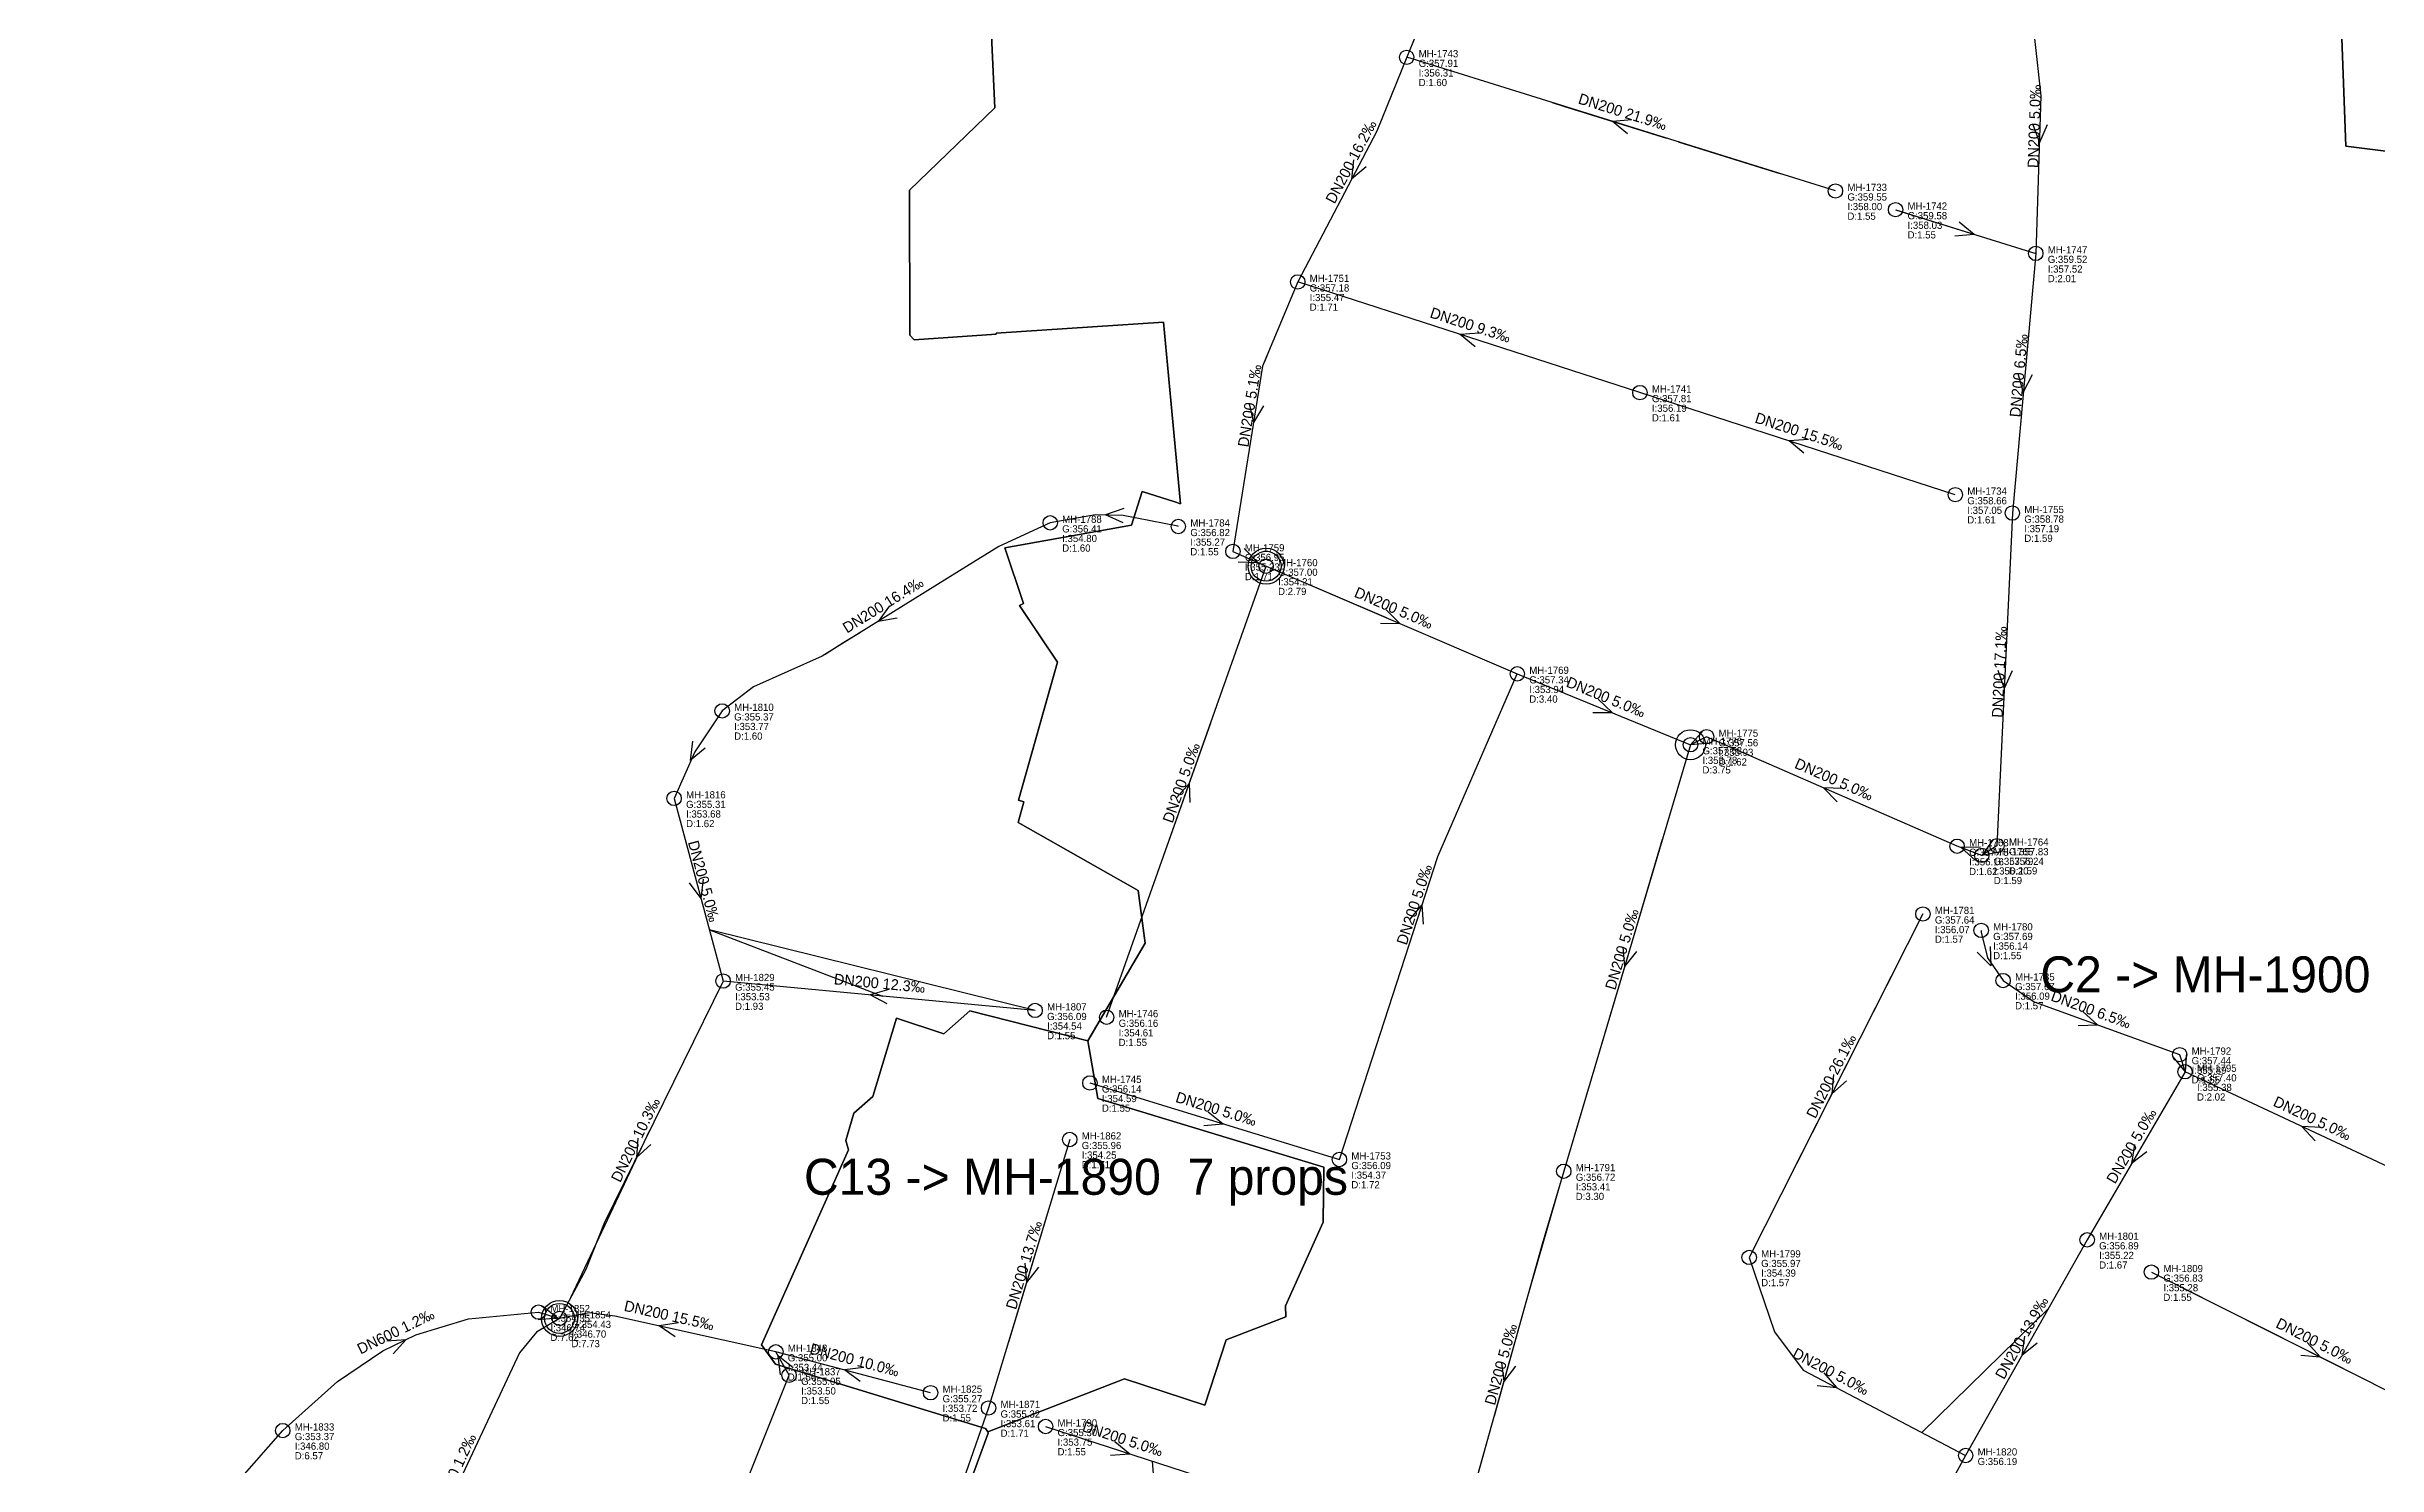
# Model space of a CAD drawing. Header units: metres. Extents: x 449901 to 451990, y 2566737 to 2570846.
# Drawn here: x 450651.8 to 451040.6, y 2567488.9 to 2567725.5 of the extents above; entities that cross this region are included whole.
import ezdxf
from ezdxf.enums import TextEntityAlignment as Align

# ---------------------------------------------------------------- set-up
doc = ezdxf.new("R2010")
doc.units = ezdxf.units.M
for name, color, linetype in [('SEW-CATCHMENT', 4, 'Continuous'), ('SEW-CATCHMENT-LABEL', 4, 'Continuous'), ('SEW-DROP', 6, 'Continuous'), ('SEW-LABEL', 2, 'Continuous'), ('SEW-MH', 7, 'Continuous'), ('SEW-MH-LABEL', 8, 'Continuous'), ('SEW-PIPE-DN200', 3, 'Continuous'), ('SEW-PIPE-DN400', 6, 'Continuous'), ('SEW-PIPE-DN600', 2, 'Continuous'), ('SEW-RIDER', 8, 'Continuous'), ('SEW-SWEPT-CH', 6, 'Continuous')]:
    doc.layers.add(name, color=color, linetype=linetype)

msp = doc.modelspace()

# ---------------------------------------------------------------- linework, layer by layer
at = {"layer": 'SEW-CATCHMENT'}
for points in [[(450808.1, 2567755.2), (450809.98, 2567715.33), (450795.72, 2567701.58), (450795.75, 2567677.41), (450796.48, 2567676.62), (450810.16, 2567677.57), (450810.15, 2567677.72), (450838.11, 2567679.59), (450840.92, 2567649.28), (450839.97, 2567649.58), (450834.55, 2567651.33), (450832.78, 2567645.73), (450811.65, 2567641.94), (450814.74, 2567632.67), (450814.07, 2567632.34), (450815.63, 2567630.01), (450815.63, 2567630.01), (450820.41, 2567622.85), (450813.89, 2567599.84), (450814.8, 2567599.55), (450813.85, 2567596.14), (450833.84, 2567584.78), (450835.06, 2567576.02), (450825.47, 2567559.74), (450805.77, 2567564.71), (450801.44, 2567560.89), (450793.54, 2567563.47), (450789.59, 2567550.41), (450786.44, 2567547.63), (450785.09, 2567543.08), (450785.54, 2567541.56), (450771.04, 2567509.01), (450773.35, 2567505.8), (450808.4, 2567495.07), (450808.77, 2567494.53), (450808.86, 2567494.28), (450797.24, 2567462.59)], [(450797.24, 2567462.59), (450808.86, 2567494.28), (450808.77, 2567494.53), (450831.56, 2567503.32), (450845, 2567498.97), (450848.52, 2567509.85), (450858.5, 2567513.7), (450858.46, 2567515.52), (450864.74, 2567529.46), (450864.84, 2567538.62), (450827.12, 2567550.11), (450825.47, 2567559.74), (450835.06, 2567576.02), (450833.84, 2567584.78), (450813.85, 2567596.14), (450814.8, 2567599.55), (450813.89, 2567599.84), (450819.31, 2567618.97), (450820.41, 2567622.85), (450814.07, 2567632.34), (450814.74, 2567632.67), (450811.65, 2567641.94), (450832.78, 2567645.73), (450834.55, 2567651.33), (450839.97, 2567649.58), (450840.92, 2567649.28), (450839.32, 2567666.49), (450838.55, 2567674.82), (450838.11, 2567679.59), (450810.15, 2567677.72), (450810.16, 2567677.57), (450796.48, 2567676.62), (450795.75, 2567677.41), (450795.72, 2567701.58), (450809.98, 2567715.33), (450808.1, 2567755.2)], [(451133.78, 2567742.28), (451107.56, 2567720.25), (451085.38, 2567702.62), (451035.32, 2567708.9), (451034.31, 2567735.98)], [(451034.31, 2567735.98), (451035.32, 2567708.9), (451085.38, 2567702.62), (451107.56, 2567720.25), (451133.78, 2567742.28)]]:
    msp.add_lwpolyline(points, dxfattribs=at)
msp.add_lwpolyline([(450808.4, 2567495.07), (450773.35, 2567505.8), (450771.04, 2567509.01), (450785.54, 2567541.56), (450785.09, 2567543.08), (450786.44, 2567547.63), (450789.59, 2567550.41), (450793.54, 2567563.47), (450801.44, 2567560.89), (450805.77, 2567564.71), (450825.47, 2567559.74), (450827.12, 2567550.11), (450864.84, 2567538.62), (450864.74, 2567529.46), (450858.46, 2567515.52), (450858.5, 2567513.7), (450848.52, 2567509.85), (450845, 2567498.97), (450831.56, 2567503.32), (450808.77, 2567494.53), (450808.4, 2567495.07)], close=True, dxfattribs=at)
at = {"layer": 'SEW-DROP'}
for centre in [(450855.2, 2567638.87), (450926, 2567609.1), (450737.33, 2567513.42), (450737.33, 2567513.42)]:
    msp.add_circle(centre, 2.5, dxfattribs=at)
at = {"layer": 'SEW-LABEL'}
for p, q in [((450916.21, 2567713.3), (450912.99, 2567713.04)), ((450915.5, 2567711), (450912.99, 2567713.04)), ((450983.1, 2567712.55), (450984.2, 2567709.51)), ((450985.5, 2567712.47), (450984.2, 2567709.51)), ((450869.8, 2567706.62), (450869.47, 2567703.4)), ((450871.92, 2567705.5), (450869.47, 2567703.4)), ((450970.83, 2567696.28), (450973.33, 2567694.24)), ((450970.11, 2567693.99), (450973.33, 2567694.24)), ((450890.82, 2567677.73), (450887.6, 2567677.51)), ((450890.08, 2567675.44), (450887.6, 2567677.51)), ((450980.58, 2567670.99), (450981.51, 2567667.89)), ((450982.98, 2567670.77), (450981.51, 2567667.89)), ((450852.4, 2567665.97), (450853.11, 2567662.82)), ((450854.77, 2567665.59), (450853.11, 2567662.82)), ((450945.67, 2567659.99), (450942.45, 2567659.77)), ((450944.93, 2567657.71), (450942.45, 2567659.77)), ((450831.47, 2567648.5), (450828.42, 2567647.44)), ((450831.36, 2567646.1), (450828.42, 2567647.44)), ((450851.56, 2567641.81), (450853.8, 2567639.49)), ((450850.57, 2567639.62), (450853.8, 2567639.49)), ((450792.41, 2567632.26), (450790.49, 2567629.66)), ((450793.67, 2567630.22), (450790.49, 2567629.66)), ((450874.3, 2567629.38), (450877.53, 2567629.3)), ((450875.25, 2567631.59), (450877.53, 2567629.3)), ((450977.28, 2567621.55), (450978.34, 2567618.49)), ((450979.68, 2567621.44), (450978.34, 2567618.49)), ((450910.62, 2567616.69), (450912.95, 2567614.45)), ((450909.71, 2567614.47), (450912.95, 2567614.45)), ((450759.51, 2567609.67), (450759.13, 2567606.46)), ((450928.16, 2567611.51), (450926, 2567609.1)), ((450929.23, 2567609.36), (450926, 2567609.1)), ((450761.62, 2567608.53), (450759.13, 2567606.46)), ((450840.28, 2567600.24), (450842.41, 2567602.67)), ((450842.54, 2567599.44), (450842.41, 2567602.67)), ((450950.48, 2567599.6), (450948.21, 2567601.9)), ((450951.44, 2567601.8), (450948.21, 2567601.9)), ((450974.36, 2567592.02), (450971.13, 2567591.93)), ((450973.53, 2567589.77), (450971.13, 2567591.93)), ((450976.49, 2567593.27), (450974.59, 2567590.65)), ((450977.77, 2567591.24), (450974.59, 2567590.65)), ((450758.99, 2567586.05), (450760.92, 2567583.47)), ((450761.31, 2567586.68), (450760.92, 2567583.47)), ((450879.19, 2567579.93), (450881.26, 2567582.41)), ((450881.47, 2567579.19), (450881.26, 2567582.41)), ((450914.71, 2567575.32), (450915.01, 2567572.1)), ((450917.01, 2567574.64), (450915.01, 2567572.1)), ((450973.8, 2567574.48), (450976.12, 2567572.23)), ((450976, 2567575.45), (450976.12, 2567572.23)), ((450792.25, 2567568.28), (450789.15, 2567567.37)), ((450792.02, 2567565.89), (450789.15, 2567567.37)), ((450990.69, 2567562.28), (450993.92, 2567562.38)), ((450991.51, 2567564.53), (450993.92, 2567562.38)), ((451006.45, 2567557.05), (451008.5, 2567554.55)), ((451008.74, 2567557.77), (451008.5, 2567554.55)), ((450949.88, 2567554.11), (450949.6, 2567550.89)), ((450952.02, 2567553.03), (450949.6, 2567550.89)), ((450845.54, 2567547.89), (450848.06, 2567545.87)), ((450750.41, 2567543.48), (450750.16, 2567540.26)), ((450844.84, 2567545.6), (450848.06, 2567545.87)), ((451030.2, 2567543.06), (451027.99, 2567545.42)), ((451031.22, 2567545.24), (451027.99, 2567545.42)), ((450752.56, 2567542.42), (450750.16, 2567540.26)), ((451000.05, 2567542.44), (450999.58, 2567539.25)), ((451002.12, 2567541.23), (450999.58, 2567539.25)), ((450814.97, 2567522.65), (450815.25, 2567519.43)), ((450817.26, 2567521.96), (450815.25, 2567519.43)), ((450733.8, 2567513.23), (450737.02, 2567513.52)), ((450734.48, 2567515.53), (450737.02, 2567513.52)), ((450757.16, 2567512.69), (450753.97, 2567512.17)), ((450756.64, 2567510.35), (450753.97, 2567512.17)), ((450708.53, 2567509.66), (450711.75, 2567509.9)), ((450709.58, 2567507.5), (450711.75, 2567509.9)), ((450981.73, 2567510.44), (450981.3, 2567507.24)), ((450983.82, 2567509.27), (450981.3, 2567507.24)), ((451028.89, 2567509.41), (451031.04, 2567507)), ((450774.22, 2567504), (450773.79, 2567507.2)), ((450776.31, 2567505.18), (450773.79, 2567507.2)), ((450788.09, 2567505.22), (450784.88, 2567504.82)), ((450787.48, 2567502.9), (450784.88, 2567504.82)), ((450894.49, 2567506.09), (450894.84, 2567502.88)), ((450896.8, 2567505.45), (450894.84, 2567502.88)), ((450948.24, 2567504.34), (450950.34, 2567501.89)), ((451027.82, 2567507.27), (451031.04, 2567507)), ((450947.13, 2567502.22), (450950.34, 2567501.89)), ((450829.97, 2567492.91), (450832.45, 2567490.84)), ((450829.23, 2567490.63), (450832.45, 2567490.84))]:
    msp.add_line(p, q, dxfattribs=at)
at = {"layer": 'SEW-MH'}
for centre in [(450878.66, 2567723.74), (450950.18, 2567701.45), (450960.21, 2567698.33), (450983.6, 2567691.04), (450860.48, 2567686.28), (450917.57, 2567667.82), (450970.18, 2567650.8), (450979.69, 2567647.73), (450819.19, 2567646.1), (450840.57, 2567645.49), (450849.67, 2567641.34), (450855.2, 2567638.87), (450897.11, 2567620.92), (450764.47, 2567614.74), (450926, 2567609.1), (450928.69, 2567610.43), (450756.45, 2567600.15), (450970.48, 2567592.17), (450977.13, 2567592.26), (450974.59, 2567590.65), (450964.77, 2567580.87), (450974.49, 2567578.13), (450764.62, 2567569.68), (450978.15, 2567569.77), (450816.67, 2567564.78), (450828.61, 2567563.65), (451007.6, 2567557.41), (451008.5, 2567554.55), (450825.82, 2567552.69), (450822.45, 2567543.26), (450867.43, 2567539.92), (450904.86, 2567537.97), (450992.17, 2567526.53), (450935.79, 2567523.59), (451002.89, 2567521.14), (450733.82, 2567514.47), (450737.33, 2567513.42), (450773.42, 2567507.85), (450775.64, 2567503.93), (450799.24, 2567501.03), (450808.91, 2567498.48), (450818.42, 2567495.39), (450691.17, 2567494.72), (450971.9, 2567490.56)]:
    msp.add_circle(centre, 1.2, dxfattribs=at)
at = {"layer": 'SEW-PIPE-DN200'}
for points in [[(450885.1, 2567758.92), (450882.66, 2567733.62), (450878.66, 2567723.74)], [(450982.95, 2567730.91), (450984.45, 2567717.34), (450983.6, 2567691.04)], [(450878.66, 2567723.74), (450873.66, 2567711.4), (450860.48, 2567686.28)], [(450950.18, 2567701.45), (450878.66, 2567723.74)], [(450960.21, 2567698.33), (450983.6, 2567691.04)], [(450983.6, 2567691.04), (450979.69, 2567647.73)], [(450860.48, 2567686.28), (450854.61, 2567672.24), (450849.67, 2567641.34)], [(450917.57, 2567667.82), (450860.48, 2567686.28), (450860.48, 2567686.28)], [(450970.18, 2567650.8), (450917.57, 2567667.82)], [(450819.19, 2567646.1), (450810.62, 2567642.13), (450804.06, 2567638.08), (450781.16, 2567623.86), (450769.69, 2567618.76), (450764.47, 2567614.74)], [(450840.57, 2567645.49), (450840.46, 2567645.54), (450831.38, 2567647.33), (450826.75, 2567647.44), (450819.19, 2567646.1), (450819.19, 2567646.1)], [(450979.69, 2567647.73), (450977.13, 2567592.26)], [(450849.67, 2567641.34), (450855.2, 2567638.87)], [(450828.61, 2567563.65), (450855.2, 2567638.87)], [(450855.2, 2567638.87), (450897.11, 2567620.92)], [(450867.43, 2567539.92), (450883.87, 2567590.44), (450897.11, 2567620.92)], [(450897.11, 2567620.92), (450926, 2567609.1)], [(450764.47, 2567614.74), (450759.9, 2567607.89), (450756.45, 2567600.15)], [(450926, 2567609.1), (450904.86, 2567537.97)], [(450928.69, 2567610.43), (450926, 2567609.1)], [(450970.48, 2567592.17), (450928.69, 2567610.43)], [(450756.45, 2567600.15), (450756.45, 2567600.15), (450764.62, 2567569.68), (450764.62, 2567569.68)], [(450974.59, 2567590.65), (450970.48, 2567592.17)], [(450977.13, 2567592.26), (450974.59, 2567590.65)], [(450964.77, 2567580.87), (450935.79, 2567523.59), (450935.79, 2567523.59)], [(450974.49, 2567578.13), (450974.48, 2567577.82), (450975.52, 2567573.55), (450978.15, 2567569.77), (450978.15, 2567569.77)], [(450764.62, 2567569.68), (450744.77, 2567529.3), (450741.75, 2567521.58), (450737.33, 2567513.42)], [(450816.67, 2567564.78), (450764.62, 2567569.68)], [(450978.15, 2567569.77), (450983.35, 2567566.22), (451007.6, 2567557.41)], [(451008.5, 2567554.55), (450992.17, 2567526.53)], [(451007.6, 2567557.41), (451008.5, 2567554.55)], [(451050.21, 2567535.02), (451008.5, 2567554.55)], [(450825.82, 2567552.69), (450867.43, 2567539.92)], [(450822.45, 2567543.26), (450808.91, 2567498.48)], [(450904.86, 2567537.97), (450901.25, 2567525.82), (450885.82, 2567470.62)], [(450935.79, 2567523.59), (450940.02, 2567511.16), (450944.78, 2567504.81), (450971.9, 2567490.56), (450971.9, 2567490.56)], [(450992.17, 2567526.53), (450971.9, 2567490.56)], [(451002.89, 2567521.14), (451055.65, 2567494.62), (451056.48, 2567494.17)], [(450773.42, 2567507.85), (450746.54, 2567513.82), (450742.3, 2567514.34), (450737.33, 2567513.42)], [(450799.24, 2567501.03), (450773.42, 2567507.85)], [(450775.64, 2567503.93), (450773.42, 2567507.85)], [(450753.36, 2567448.2), (450775.64, 2567503.93)], [(450808.91, 2567498.48), (450783.34, 2567425.13)], [(450818.42, 2567495.39), (450843.62, 2567487.22)], [(450971.9, 2567490.56), (450967.99, 2567483.41)]]:
    msp.add_lwpolyline(points, dxfattribs=at)
at = {"layer": 'SEW-PIPE-DN400'}
msp.add_lwpolyline([(450733.82, 2567514.47), (450733.82, 2567514.47), (450737.33, 2567513.42)], dxfattribs=at)
at = {"layer": 'SEW-PIPE-DN600'}
for points in [[(450691.17, 2567494.72), (450691.17, 2567494.72), (450700.29, 2567502.89), (450707.89, 2567508.01), (450713.39, 2567510.7), (450722.16, 2567513.37), (450733.82, 2567514.47)], [(450737.33, 2567513.42), (450733.5, 2567511.12), (450730.65, 2567507.68), (450717.86, 2567480.36), (450702.77, 2567458.81)], [(450651.78, 2567470.1), (450651.78, 2567470.1), (450666.59, 2567472.42), (450672.16, 2567474.9), (450678.82, 2567480.66), (450691.17, 2567494.72)]]:
    msp.add_lwpolyline(points, dxfattribs=at)
at = {"layer": 'SEW-RIDER'}
for points in [[(450922.07, 2567710.21), (450904.9, 2567715.56), (450902.98, 2567716.16)], [(450941.16, 2567704.26), (450940.23, 2567704.55), (450924, 2567709.61)], [(450960.25, 2567698.32), (450976.13, 2567693.37)], [(450855.37, 2567674.05), (450854.98, 2567673.13), (450854.78, 2567672.63)], [(450856.75, 2567638.2), (450875.21, 2567630.3)], [(450787.57, 2567627.84), (450784.79, 2567626.12), (450781.63, 2567624.15)], [(450838.65, 2567592.05), (450843.86, 2567606.79), (450845.97, 2567612.77)], [(450921.3, 2567593.29), (450914.81, 2567571.43), (450906.64, 2567543.96)], [(450816.67, 2567564.78), (450762.33, 2567578.21), (450791.2, 2567567.17)], [(450960.87, 2567573.18), (450952.08, 2567555.81), (450942.09, 2567536.05)], [(450752.36, 2567544.74), (450739.18, 2567516.83)], [(450904.13, 2567535.52), (450898.59, 2567516.32), (450893.23, 2567497.14)], [(450818.61, 2567530.56), (450818.06, 2567528.73), (450812.24, 2567509.48)], [(451002.89, 2567521.14), (451019.95, 2567512.57), (451039.89, 2567502.54)], [(450985.73, 2567515.1), (450964.57, 2567494.41)], [(450892.13, 2567493.2), (450887.01, 2567474.89)], [(450836.19, 2567489.63), (450837.69, 2567470.55)]]:
    msp.add_lwpolyline(points, dxfattribs=at)
at = {"layer": 'SEW-SWEPT-CH'}
for centre in [(450855.2, 2567638.87), (450737.33, 2567513.42)]:
    msp.add_circle(centre, 3, dxfattribs=at)

# ---------------------------------------------------------------- texts
at = {"layer": 'SEW-CATCHMENT-LABEL'}
for s, p in [('C2 -> MH-1900  104 props', (451031.97, 2567567.8)), ('C13 -> MH-1890  7 props', (450823.49, 2567534.04))]:
    msp.add_text(s, height=6, dxfattribs=at).set_placement(p, align=Align.CENTER)
at = {"layer": 'SEW-LABEL'}
for s, rotation, p in [('DN200 21.9‰', 342.6928, (450914.42, 2567713.8)), ('DN200 5.0‰', 88.1341, (450984.25, 2567712.21)), ('DN200 16.2‰', 62.3116, (450870.17, 2567705.93)), ('DN200 9.3‰', 342.0811, (450889.02, 2567678.25)), ('DN200 6.5‰', 84.8476, (450981.65, 2567670.58)), ('DN200 5.1‰', 80.9056, (450853.34, 2567665.5)), ('DN200 15.5‰', 342.0811, (450943.87, 2567660.51)), ('DN200 16.4‰', 31.827, (450791.77, 2567631.65)), ('DN200 5.0‰', -23.1755, (450876.15, 2567631.09)), ('DN200 17.1‰', 87.3524, (450978.41, 2567621.19)), ('DN200 5.0‰', -22.2473, (450911.56, 2567616.21)), ('DN200 5.0‰', 70.5343, (450841.91, 2567602.46)), ('DN200 5.0‰', 336.3934, (450949.59, 2567602.5)), ('DN200 5.0‰', -74.9919, (450760.54, 2567586.12)), ('DN200 5.0‰', 71.9712, (450880.79, 2567582.18)), ('DN200 5.0‰', 73.4473, (450915.43, 2567574.74)), ('DN200 12.3‰', 354.6164, (450790.64, 2567568.43)), ('DN200 6.5‰', -19.9628, (450992.51, 2567564.09)), ('DN200 26.1‰', 63.1657, (450950.28, 2567553.43)), ('DN200 5.0‰', -17.0559, (450846.62, 2567547.51)), ('DN200 10.3‰', 63.8229, (450750.82, 2567542.81)), ('DN200 5.0‰', 59.7701, (451000.33, 2567541.74)), ('DN200 5.0‰', 334.9115, (451029.35, 2567545.99)), ('DN200 13.7‰', 73.1777, (450815.68, 2567522.07)), ('DN200 15.5‰', 347.4735, (450755.43, 2567513.05)), ('DN200 13.9‰', 60.6006, (450982.04, 2567509.75)), ('DN600 1.2‰', 26.0338, (450710.4, 2567510.44)), ('DN200 5.0‰', 74.3784, (450895.24, 2567505.52)), ('DN200 5.0‰', -26.6891, (451029.7, 2567508.87)), ('DN200 10.0‰', 345.2001, (450786.33, 2567505.64)), ('DN200 5.0‰', -27.7133, (450949.01, 2567503.78)), ('DN200 5.0‰', -17.9676, (450831.02, 2567492.5)), ('DN600 1.2‰', 64.9084, (450720.57, 2567487.36))]:
    msp.add_text(s, height=1.8, rotation=rotation, dxfattribs=at).set_placement(p, align=Align.CENTER)
at = {"layer": 'SEW-MH-LABEL'}
for s, p in [('G:357.91', (450880.66, 2567722.14)), ('MH-1743', (450880.66, 2567723.74)), ('I:356.31', (450880.66, 2567720.54)), ('D:1.60', (450880.66, 2567718.94)), ('MH-1733', (450952.18, 2567701.45)), ('G:359.55', (450952.18, 2567699.85)), ('I:358.00', (450952.18, 2567698.25)), ('MH-1742', (450962.21, 2567698.33)), ('D:1.55', (450952.18, 2567696.65)), ('G:359.58', (450962.21, 2567696.73)), ('D:1.55', (450962.21, 2567693.53)), ('I:358.03', (450962.21, 2567695.13)), ('G:359.52', (450985.6, 2567689.44)), ('MH-1747', (450985.6, 2567691.04)), ('MH-1751', (450862.48, 2567686.28)), ('D:2.01', (450985.6, 2567686.24)), ('I:357.52', (450985.6, 2567687.84)), ('G:357.18', (450862.48, 2567684.68)), ('I:355.47', (450862.48, 2567683.08)), ('D:1.71', (450862.48, 2567681.48)), ('G:357.81', (450919.57, 2567666.22)), ('MH-1741', (450919.57, 2567667.82)), ('D:1.61', (450919.57, 2567663.02)), ('I:356.19', (450919.57, 2567664.62)), ('MH-1734', (450972.18, 2567650.8)), ('G:358.66', (450972.18, 2567649.2)), ('I:357.05', (450972.18, 2567647.6)), ('MH-1755', (450981.69, 2567647.73)), ('G:356.41', (450821.19, 2567644.5)), ('MH-1788', (450821.19, 2567646.1)), ('I:354.80', (450821.19, 2567642.9)), ('G:356.82', (450842.57, 2567643.89)), ('MH-1784', (450842.57, 2567645.49)), ('D:1.61', (450972.18, 2567646)), ('G:358.78', (450981.69, 2567646.13)), ('D:1.59', (450981.69, 2567642.93)), ('I:357.19', (450981.69, 2567644.53)), ('D:1.60', (450821.19, 2567641.3)), ('D:1.55', (450842.57, 2567640.69)), ('I:355.27', (450842.57, 2567642.29)), ('G:356.95', (450851.67, 2567639.74)), ('MH-1759', (450851.67, 2567641.34)), ('MH-1760', (450857.2, 2567638.87)), ('D:1.71', (450851.67, 2567636.54)), ('I:355.23', (450851.67, 2567638.14)), ('G:357.00', (450857.2, 2567637.27)), ('I:354.21', (450857.2, 2567635.67)), ('D:2.79', (450857.2, 2567634.07)), ('G:357.34', (450899.11, 2567619.32)), ('MH-1769', (450899.11, 2567620.92)), ('D:3.40', (450899.11, 2567616.12)), ('I:353.94', (450899.11, 2567617.72)), ('G:355.37', (450766.47, 2567613.14)), ('MH-1810', (450766.47, 2567614.74)), ('I:353.77', (450766.47, 2567611.54)), ('D:1.60', (450766.47, 2567609.94)), ('MH-1776', (450928, 2567609.1)), ('G:357.56', (450930.69, 2567608.83)), ('MH-1775', (450930.69, 2567610.43)), ('G:357.53', (450928, 2567607.5)), ('D:3.75', (450928, 2567604.3)), ('I:353.78', (450928, 2567605.9)), ('D:1.62', (450930.69, 2567605.63)), ('I:355.93', (450930.69, 2567607.23)), ('MH-1816', (450758.45, 2567600.15)), ('G:355.31', (450758.45, 2567598.55)), ('I:353.68', (450758.45, 2567596.95)), ('D:1.62', (450758.45, 2567595.35)), ('MH-1768', (450972.48, 2567592.17)), ('MH-1764', (450979.13, 2567592.26)), ('G:357.78', (450972.48, 2567590.57)), ('I:356.16', (450972.48, 2567588.97)), ('G:357.79', (450976.59, 2567589.05)), ('MH-1765', (450976.59, 2567590.65)), ('G:357.83', (450979.13, 2567590.66)), ('I:356.24', (450979.13, 2567589.06)), ('D:1.62', (450972.48, 2567587.37)), ('D:1.59', (450976.59, 2567585.85)), ('I:356.20', (450976.59, 2567587.45)), ('D:1.59', (450979.13, 2567587.46)), ('MH-1781', (450966.77, 2567580.87)), ('G:357.64', (450966.77, 2567579.27)), ('I:356.07', (450966.77, 2567577.67)), ('G:357.69', (450976.49, 2567576.53)), ('MH-1780', (450976.49, 2567578.13)), ('D:1.57', (450966.77, 2567576.07)), ('D:1.55', (450976.49, 2567573.33)), ('I:356.14', (450976.49, 2567574.93)), ('MH-1829', (450766.62, 2567569.68)), ('MH-1785', (450980.15, 2567569.77)), ('G:355.45', (450766.62, 2567568.08)), ('D:1.93', (450766.62, 2567564.88)), ('I:353.53', (450766.62, 2567566.48)), ('G:357.67', (450980.15, 2567568.17)), ('D:1.57', (450980.15, 2567564.97)), ('I:356.09', (450980.15, 2567566.57)), ('G:356.09', (450818.67, 2567563.18)), ('MH-1807', (450818.67, 2567564.78)), ('I:354.54', (450818.67, 2567561.58)), ('G:356.16', (450830.61, 2567562.05)), ('MH-1746', (450830.61, 2567563.65)), ('D:1.55', (450818.67, 2567559.98)), ('D:1.55', (450830.61, 2567558.85)), ('I:354.61', (450830.61, 2567560.45)), ('MH-1792', (451009.6, 2567557.41)), ('G:357.44', (451009.6, 2567555.81)), ('I:355.89', (451009.6, 2567554.21)), ('MH-1795', (451010.5, 2567554.55)), ('G:356.14', (450827.82, 2567551.09)), ('MH-1745', (450827.82, 2567552.69)), ('I:354.59', (450827.82, 2567549.49)), ('D:1.55', (451009.6, 2567552.61)), ('G:357.40', (451010.5, 2567552.95)), ('D:2.02', (451010.5, 2567549.75)), ('I:355.38', (451010.5, 2567551.35)), ('D:1.55', (450827.82, 2567547.89)), ('G:355.96', (450824.45, 2567541.66)), ('MH-1862', (450824.45, 2567543.26)), ('D:1.71', (450824.45, 2567538.46)), ('I:354.25', (450824.45, 2567540.06)), ('G:356.09', (450869.43, 2567538.32)), ('MH-1753', (450869.43, 2567539.92)), ('MH-1791', (450906.86, 2567537.97)), ('D:1.72', (450869.43, 2567535.12)), ('I:354.37', (450869.43, 2567536.72)), ('G:356.72', (450906.86, 2567536.37)), ('I:353.41', (450906.86, 2567534.77)), ('D:3.30', (450906.86, 2567533.17)), ('MH-1801', (450994.17, 2567526.53)), ('MH-1799', (450937.79, 2567523.59)), ('G:356.89', (450994.17, 2567524.93)), ('I:355.22', (450994.17, 2567523.33)), ('G:355.97', (450937.79, 2567521.99)), ('D:1.57', (450937.79, 2567518.79)), ('I:354.39', (450937.79, 2567520.39)), ('D:1.67', (450994.17, 2567521.73)), ('G:356.83', (451004.89, 2567519.54)), ('MH-1809', (451004.89, 2567521.14)), ('MH-1852', (450735.82, 2567514.47)), ('D:1.55', (451004.89, 2567516.34)), ('I:355.28', (451004.89, 2567517.94)), ('G:354.35', (450735.82, 2567512.87)), ('I:346.74', (450735.82, 2567511.27)), ('G:354.43', (450739.33, 2567511.82)), ('MH-1854', (450739.33, 2567513.42)), ('D:7.62', (450735.82, 2567509.67)), ('D:7.73', (450739.33, 2567508.62)), ('I:346.70', (450739.33, 2567510.22)), ('MH-1843', (450775.42, 2567507.85)), ('G:355.00', (450775.42, 2567506.25)), ('D:1.56', (450775.42, 2567503.05)), ('I:353.44', (450775.42, 2567504.65)), ('MH-1837', (450777.64, 2567503.93)), ('G:355.05', (450777.64, 2567502.33)), ('D:1.55', (450777.64, 2567499.13)), ('I:353.50', (450777.64, 2567500.73)), ('G:355.27', (450801.24, 2567499.43)), ('MH-1825', (450801.24, 2567501.03)), ('D:1.55', (450801.24, 2567496.23)), ('I:353.72', (450801.24, 2567497.83)), ('G:355.32', (450810.91, 2567496.88)), ('MH-1871', (450810.91, 2567498.48)), ('I:353.61', (450810.91, 2567495.28)), ('MH-1790', (450820.42, 2567495.39)), ('G:353.37', (450693.17, 2567493.12)), ('MH-1833', (450693.17, 2567494.72)), ('I:346.80', (450693.17, 2567491.52)), ('D:1.71', (450810.91, 2567493.68)), ('G:355.30', (450820.42, 2567493.79)), ('I:353.75', (450820.42, 2567492.19)), ('D:6.57', (450693.17, 2567489.92)), ('D:1.55', (450820.42, 2567490.59)), ('G:356.19', (450973.9, 2567488.96)), ('MH-1820', (450973.9, 2567490.56))]:
    msp.add_text(s, height=1.2, dxfattribs=at).set_placement(p)

doc.saveas('drawing.dxf')
